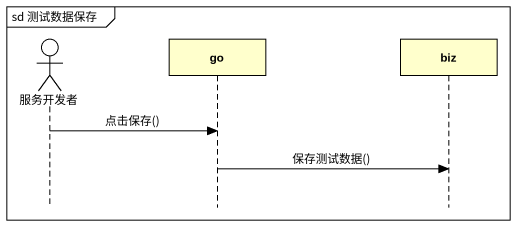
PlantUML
@startuml
mainframe sd 测试数据保存
hide footbox
actor 服务开发者
participant go
participant biz

服务开发者 -> go : 点击保存()
go -> biz : 保存测试数据()
@enduml
